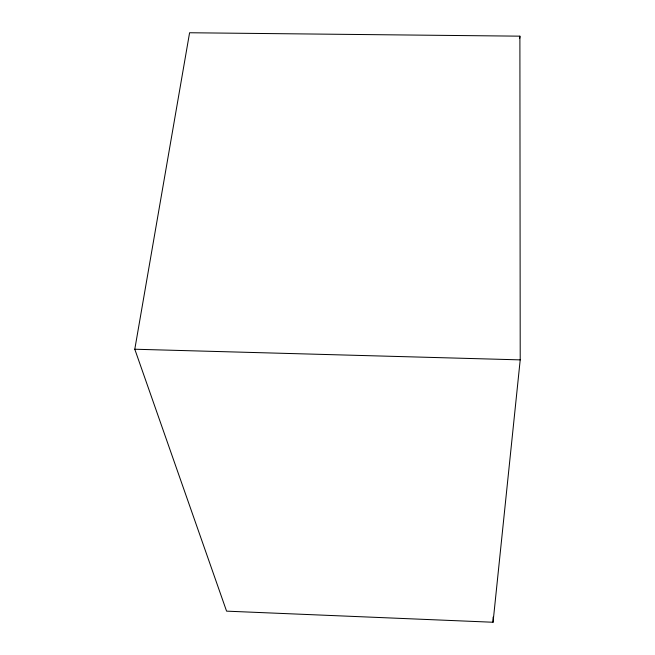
<?xml version="1.0" encoding="UTF-8"?>
<svg xmlns="http://www.w3.org/2000/svg" width="655" height="655" viewBox="0 0 655 655"><rect width="100%" height="100%" fill="white"/><g stroke="black" fill="none" stroke-linecap="round" stroke-linejoin="round"><path stroke-width="0.98" d="M493.051 622.25L520.209 359.873L519.89 36.164L189.59 32.75L134.791 349.23L226.573 611.148L493.051 622.25L493.109 617.133M519.742 38.203L519.89 36.164M134.791 349.23L520.209 359.873"/></g></svg>
